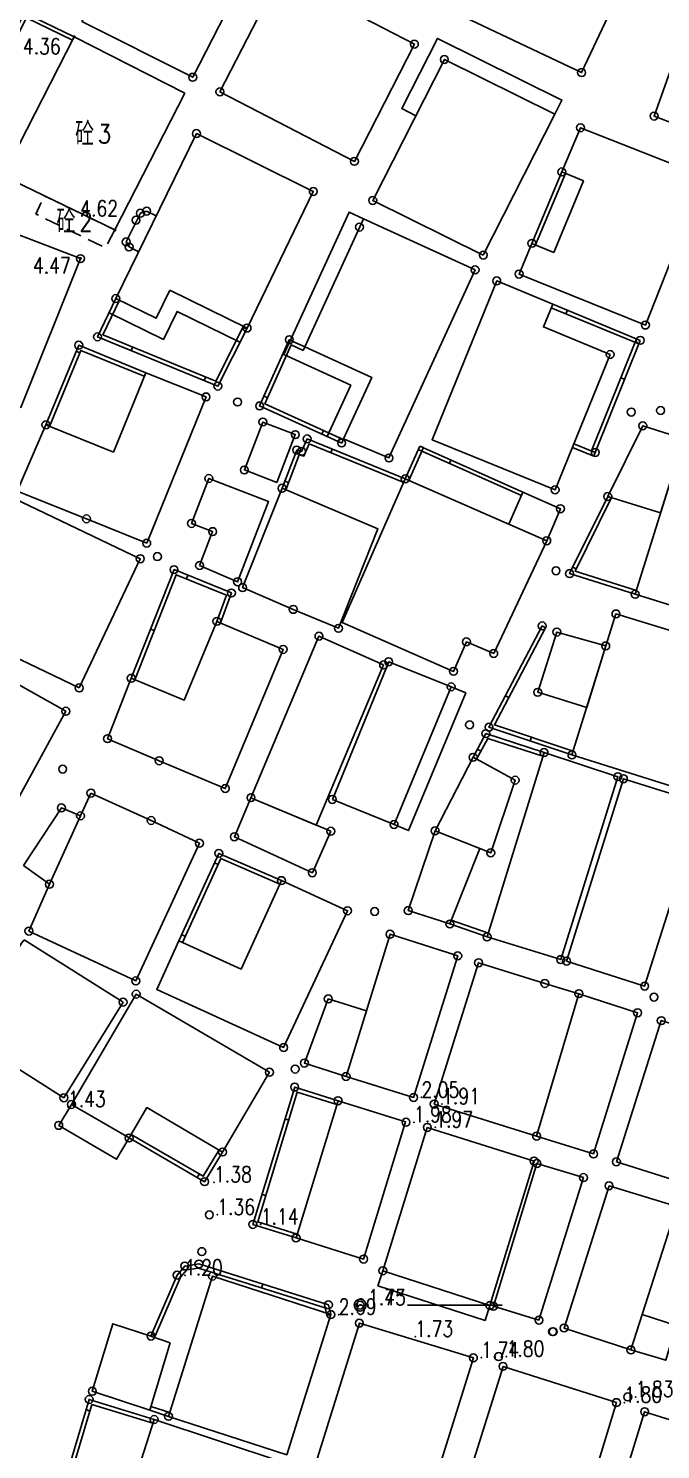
# Model space of a CAD drawing. Extents: x 500036 to 1001740, y 2543128 to 5086681.
# Drawn here: x 500852.9 to 500893, y 2544251.9 to 2544342 of the extents above; entities that cross this region are included whole.
import ezdxf
from ezdxf.enums import TextEntityAlignment as Align

# ---------------------------------------------------------------- set-up
doc = ezdxf.new("R2010")
doc.units = 0
doc.header["$LTSCALE"] = 0.5
doc.linetypes.add('X5', pattern=[3, 2, -1])
doc.layers.get('0').update_dxf_attribs({"linetype": 'CONTINUOUS', "lineweight": 5})
doc.layers.add('GCD', color=8, linetype='CONTINUOUS')
doc.layers.add('地形图', color=8, linetype='CONTINUOUS')
doc.styles.add('HZ', font='romans.shx', dxfattribs={"width": 0.8, "bigfont": 'hztxt.shx'})

# ---------------------------------------------------------------- blocks, each defined once
blk = doc.blocks.new('A501')
for radius in [0.00075, 0.000014]:
    blk.add_circle((0, 0), radius)
blk = doc.blocks.new('GC200')
at = {"linetype": 'Continuous', "const_width": 0.2, "flags": 128}
blk.add_lwpolyline([(-0.1, 0, 1), (0.1, 0, 1)], format="xyb", close=True, dxfattribs=at)

msp = doc.modelspace()

# ---------------------------------------------------------------- linework, layer by layer
at = {"layer": '地形图', "linetype": 'Continuous'}
for p, q in [((500855.829, 2544341.51), (500855.72, 2544341.285)), ((500886.75, 2544332.94), (500886.981, 2544332.843)), ((500858.47, 2544324.91), (500858.696, 2544324.802)), ((500887.101, 2544324.174), (500887.005, 2544323.943)), ((500866.765, 2544322.991), (500866.542, 2544323.103)), ((500891.72, 2544322.26), (500891.624, 2544322.029)), ((500855.965, 2544321.573), (500856.196, 2544321.478)), ((500859.446, 2544321.607), (500859.54, 2544321.838)), ((500870.447, 2544321.853), (500870.343, 2544321.625)), ((500860.37, 2544320.21), (500860.275, 2544319.979)), ((500864.074, 2544319.714), (500864.168, 2544319.946)), ((500890.73, 2544319.791), (500890.498, 2544319.884)), ((500867.866, 2544318.718), (500868.095, 2544318.615)), ((500854.061, 2544316.95), (500854.292, 2544316.855)), ((500871.53, 2544316.32), (500871.633, 2544316.547)), ((500872.79, 2544315.75), (500872.562, 2544315.853)), ((500872.188, 2544315.364), (500872.094, 2544315.132)), ((500877.747, 2544315.557), (500877.975, 2544315.455)), ((500888.87, 2544315.15), (500888.638, 2544315.243)), ((500888.87, 2544315.15), (500888.776, 2544314.918)), ((500879.72, 2544314.677), (500879.618, 2544314.449)), ((500869.186, 2544313.339), (500869.42, 2544313.249)), ((500876.82, 2544313.48), (500876.726, 2544313.248)), ((500884.286, 2544312.639), (500884.184, 2544312.411)), ((500889.66, 2544312.36), (500889.884, 2544312.249)), ((500887.442, 2544307.879), (500887.666, 2544307.768)), ((500863.039, 2544307.363), (500862.944, 2544307.131)), ((500865.11, 2544304.342), (500864.875, 2544304.428)), ((500885.5, 2544304.15), (500885.721, 2544304.034)), ((500860.677, 2544303.95), (500860.91, 2544303.858)), ((500883.176, 2544299.723), (500883.397, 2544299.607)), ((500884.737, 2544296.858), (500884.817, 2544297.095)), ((500881.398, 2544296.335), (500881.618, 2544296.216)), ((500885.62, 2544296.12), (500885.543, 2544295.882)), ((500864.722, 2544289.121), (500864.95, 2544289.017)), ((500868.97, 2544288), (500868.87, 2544287.771)), ((500879.65, 2544285.25), (500879.732, 2544285.486)), ((500862.648, 2544284.571), (500862.876, 2544284.468)), ((500872.56, 2544274.04), (500872.485, 2544273.802)), ((500869.194, 2544272.886), (500869.433, 2544272.813)), ((500859.31, 2544271.68), (500859.435, 2544271.896)), ((500863.638, 2544269.177), (500863.764, 2544269.393)), ((500867.739, 2544268.102), (500867.978, 2544268.03)), ((500862.994, 2544263.582), (500863.03, 2544263.335)), ((500867.79, 2544262.412), (500867.715, 2544262.174)), ((500876.96, 2544261.08), (500882.96, 2544261.08)), ((500872.1, 2544260.48), (500871.857, 2544260.421)), ((500860.745, 2544259.224), (500860.974, 2544259.126)), ((500860.623, 2544254.421), (500860.701, 2544254.658)), ((500856.584, 2544254.44), (500856.823, 2544254.369)), ((500860.9, 2544253.83), (500860.826, 2544253.591))]:
    msp.add_line(p, q, dxfattribs=at)
for points in [[(500884.9, 2544351.93), (500880.58, 2544342.76), (500888, 2544339.24), (500892.32, 2544348.42)], [(500856.319, 2544342.488), (500860.91, 2544351.45), (500867.92, 2544347.87), (500863.35, 2544338.94)], [(500900.76, 2544345.11), (500896.28, 2544346.86), (500892.6, 2544336.48), (500897.03, 2544334.79)], [(500868.89, 2544345.45), (500877.4, 2544341.04), (500873.6, 2544333.61), (500865.07, 2544338.02)], [(500881.77, 2544327.66), (500886.31, 2544336.6), (500879.3, 2544340.07), (500874.76, 2544331.13)], [(500886.75, 2544332.94), (500888.12, 2544332.371), (500886.235, 2544327.835), (500884.85, 2544328.41), (500884.04, 2544326.46), (500892.05, 2544323.23), (500895.78, 2544332.65), (500887.93, 2544335.74)], [(500845.26, 2544320.82), (500849.04, 2544330.2), (500856.23, 2544327.44), (500852.45, 2544318.01)], [(500889.81, 2544321.36), (500885.579, 2544323.113), (500886.177, 2544324.556), (500882.62, 2544326.03), (500878.521, 2544315.952), (500886.32, 2544312.78)], [(500868.68, 2544313.24), (500869.85, 2544316.28), (500867.79, 2544317.08), (500866.62, 2544314.04)], [(500894.48, 2544316.02), (500891.88, 2544316.84), (500889.66, 2544312.36), (500893.01, 2544311.314)], [(500894.48, 2544316.02), (500891.4, 2544306.16), (500898.86, 2544303.85), (500901.94, 2544313.66)], [(500863.78, 2544307.98), (500864.61, 2544310.13), (500863.27, 2544310.65), (500864.37, 2544313.5), (500868.155, 2544312.039), (500866.19, 2544306.95)], [(500882.43, 2544302.4), (500880.7, 2544303.14), (500879.88, 2544301.27), (500872.825, 2544304.361), (500876.82, 2544313.48), (500885.79, 2544309.55)], [(500856.15, 2544300.22), (500848.11, 2544304.07), (500851.98, 2544312.25), (500860.02, 2544308.41)], [(500869.72, 2544305.2), (500866.51, 2544306.58), (500869.01, 2544312.88), (500875.09, 2544310.3), (500872.59, 2544304)], [(500885.79, 2544309.55), (500886.66, 2544311.58), (500884.286, 2544312.639), (500883.392, 2544310.6)], [(500859.45, 2544300.83), (500862.798, 2544299.437), (500864.88, 2544304.44), (500869.08, 2544302.66), (500865.41, 2544293.84), (500861.22, 2544295.6), (500857.95, 2544297)], [(500895.58, 2544293.4), (500887.39, 2544295.97), (500890.18, 2544304.91), (500898.39, 2544302.4)], [(500875.45, 2544301.68), (500871.35, 2544303.5), (500867.04, 2544293.26), (500871.173, 2544291.52)], [(500889.53, 2544302.88), (500886.43, 2544303.76), (500885.22, 2544299.94), (500888.326, 2544298.971)], [(500843.59, 2544294.92), (500850.93, 2544290.76), (500855.3, 2544298.74), (500847.95, 2544302.87)], [(500872.2, 2544293.15), (500876.11, 2544291.56), (500879.73, 2544300.29), (500875.77, 2544301.88)], [(500882.01, 2544284.43), (500886.68, 2544282.99), (500890.3, 2544294.59), (500885.62, 2544296.12)], [(500878.71, 2544291.16), (500881.12, 2544295.82), (500883.79, 2544294.37), (500882.24, 2544289.76), (500878.71, 2544291.16)], [(500887.05, 2544282.89), (500892, 2544281.31), (500895.66, 2544292.89), (500890.65, 2544294.46)], [(500856.89, 2544293.55), (500856.23, 2544292.11), (500854.26, 2544287.77), (500852.96, 2544284.8), (500859.74, 2544281.64), (500863.77, 2544290.37), (500860.71, 2544291.81)], [(500872.1, 2544291.13), (500867.04, 2544293.26), (500865.99, 2544290.78), (500870.93, 2544288.5)], [(500852.61, 2544288.96), (500855.02, 2544292.61), (500856.23, 2544292.11), (500854.26, 2544287.77)], [(500878.71, 2544291.16), (500877.01, 2544286.1), (500879.65, 2544285.25), (500881.548, 2544290.035)], [(500852.65, 2544284.24), (500852.49, 2544284.03), (500850.14, 2544280.21), (500848.92, 2544278.2), (500855.18, 2544274.23), (500858.93, 2544280.29)], [(500873.07, 2544275.58), (500877.35, 2544274.25), (500880.15, 2544283.23), (500875.86, 2544284.6)], [(500887.83, 2544280.83), (500885.67, 2544281.48), (500881.47, 2544282.79), (500878.66, 2544273.83), (500885.15, 2544271.8)], [(500855.66, 2544273.81), (500859.76, 2544280.8), (500868.21, 2544275.85), (500865.24, 2544270.79), (500860.441, 2544273.607), (500859.31, 2544271.68)], [(500888.76, 2544270.67), (500891.55, 2544279.62), (500887.83, 2544280.83), (500885.15, 2544271.8)], [(500871.94, 2544280.5), (500870.43, 2544276.43), (500873.07, 2544275.58), (500874.36, 2544279.751)], [(500890.21, 2544270.17), (500893.05, 2544279.12), (500900.25, 2544276.9), (500897.37, 2544267.91)], [(500869.9, 2544265.34), (500872.56, 2544274.04), (500876.84, 2544272.7), (500874.18, 2544264)], [(500878.22, 2544272.35), (500875.4, 2544263.26), (500882.19, 2544261.06), (500884.99, 2544270.22)], [(500885.17, 2544270.06), (500882.41, 2544261.01), (500885.3, 2544260.13), (500888.12, 2544269.17)], [(500889.74, 2544268.65), (500886.89, 2544259.63), (500891.13, 2544258.24), (500894.03, 2544267.33)], [(500872.1, 2544260.48), (500869.31, 2544251.59), (500861.81, 2544254.03), (500864.6, 2544262.92)], [(500861.923, 2544258.701), (500860.623, 2544254.421), (500856.98, 2544255.62), (500858.28, 2544259.9), (500860.7, 2544259.12)], [(500878.36, 2544248.83), (500871.16, 2544251.05), (500873.91, 2544259.94), (500881.14, 2544257.74)], [(500891.13, 2544258.24), (500893.34, 2544257.59), (500893.989, 2544259.797), (500891.845, 2544260.481)], [(500897.02, 2544244.89), (500892.83, 2544246.189), (500892.227, 2544244.243), (500889.17, 2544245.19), (500892, 2544254.32), (500899.23, 2544252.05)]]:
    msp.add_lwpolyline(points, close=True, dxfattribs=at)
at = {"layer": '地形图', "linetype": 'Continuous', "flags": 128}
for points in [[(500855.829, 2544341.51), (500852.689, 2544343.035), (500848.202, 2544334.209)], [(500855.72, 2544341.285), (500852.801, 2544342.703), (500848.425, 2544334.096)]]:
    msp.add_lwpolyline(points, dxfattribs=at)
msp.add_lwpolyline([(500858.411, 2544329.258), (500851.327, 2544332.696), (500855.829, 2544341.51), (500862.84, 2544337.929)], close=True, dxfattribs=at)
at = {"layer": '地形图', "linetype": 'Continuous'}
for points in [[(500877.489, 2544336.504), (500876.597, 2544336.956), (500878.857, 2544341.405), (500886.754, 2544337.496), (500886.31, 2544336.6)], [(500861.896, 2544325.431), (500861.031, 2544323.659), (500858.47, 2544324.91), (500863.58, 2544335.37), (500870.99, 2544331.7), (500866.79, 2544323.04), (500861.896, 2544325.431)], [(500886.75, 2544332.94), (500884.85, 2544328.41)], [(500886.981, 2544332.843), (500885.081, 2544328.313)], [(500860.42, 2544330.45), (500860.03, 2544330.32), (500859.13, 2544328.5), (500859.31, 2544328.18)], [(500860.42, 2544330.45), (500861.031, 2544330.152)], [(500874.164, 2544329.973), (500873.255, 2544330.389), (500869.122, 2544321.359), (500873.367, 2544319.417), (500871.877, 2544316.162)], [(500874.164, 2544329.973), (500870.447, 2544321.853), (500874.692, 2544319.91), (500872.914, 2544316.023), (500875.79, 2544314.8), (500881.25, 2544326.73), (500874.164, 2544329.973)], [(500859.31, 2544328.18), (500859.922, 2544327.881)], [(500858.47, 2544324.91), (500857.31, 2544322.48), (500864.94, 2544319.36), (500866.79, 2544323.04)], [(500858.696, 2544324.802), (500857.65, 2544322.611), (500864.821, 2544319.679), (500866.567, 2544323.152)], [(500866.341, 2544322.146), (500862.356, 2544324.093), (500861.49, 2544322.322), (500858.039, 2544324.008)], [(500891.624, 2544322.029), (500886.081, 2544324.325)], [(500891.72, 2544322.26), (500886.177, 2544324.556)], [(500870.447, 2544321.853), (500869.47, 2544322.3), (500867.59, 2544318.1), (500872.79, 2544315.75)], [(500888.638, 2544315.243), (500891.488, 2544322.353)], [(500888.87, 2544315.15), (500891.72, 2544322.26)], [(500860.37, 2544320.21), (500856.12, 2544321.95), (500854.04, 2544316.9)], [(500860.275, 2544319.979), (500856.256, 2544321.624), (500854.271, 2544316.805)], [(500870.343, 2544321.625), (500869.595, 2544321.968), (500867.92, 2544318.225), (500872.893, 2544315.978)], [(500858.323, 2544315.163), (500860.37, 2544320.21), (500864.19, 2544318.67), (500860.43, 2544309.4), (500856.61, 2544310.94), (500852.22, 2544312.69), (500854.04, 2544316.9), (500858.323, 2544315.163)], [(500876.82, 2544313.48), (500870.6, 2544316.01), (500870.25, 2544315.22), (500869.94, 2544315.3), (500869.01, 2544312.88)], [(500872.562, 2544315.853), (500872.686, 2544316.126)], [(500872.79, 2544315.75), (500872.914, 2544316.023)], [(500876.726, 2544313.248), (500870.73, 2544315.687), (500870.393, 2544314.925), (500870.093, 2544315.002), (500869.243, 2544312.79)], [(500877.747, 2544315.557), (500876.82, 2544313.48)], [(500877.975, 2544315.455), (500877.048, 2544313.378)], [(500884.184, 2544312.411), (500877.645, 2544315.329)], [(500884.286, 2544312.639), (500877.747, 2544315.557)], [(500888.776, 2544314.918), (500887.415, 2544315.472)], [(500888.87, 2544315.15), (500887.509, 2544315.704)], [(500889.66, 2544312.36), (500887.24, 2544307.47), (500891.4, 2544306.16)], [(500889.884, 2544312.249), (500887.594, 2544307.621), (500891.475, 2544306.398)], [(500865.11, 2544304.342), (500865.8, 2544306.24), (500862.16, 2544307.72), (500859.45, 2544300.83)], [(500864.875, 2544304.428), (500865.483, 2544306.099), (500862.3, 2544307.393), (500859.683, 2544300.738)], [(500885.5, 2544304.15), (500882.13, 2544297.73), (500887.39, 2544295.97)], [(500885.721, 2544304.034), (500882.488, 2544297.874), (500887.469, 2544296.207)], [(500879.73, 2544300.29), (500880.654, 2544299.907), (500877.034, 2544291.177), (500876.11, 2544291.56)], [(500885.62, 2544296.12), (500881.93, 2544297.32), (500881.12, 2544295.82)], [(500885.543, 2544295.882), (500882.051, 2544297.018), (500881.34, 2544295.701)], [(500868.97, 2544288), (500865, 2544289.73), (500862.471, 2544284.183)], [(500868.87, 2544287.771), (500865.126, 2544289.403), (500862.699, 2544284.079)], [(500862.471, 2544284.183), (500861.061, 2544281.089), (500869.11, 2544277.42), (500873.16, 2544286.09), (500868.97, 2544288), (500866.411, 2544282.387), (500862.471, 2544284.183)], [(500879.65, 2544285.25), (500882.01, 2544284.43)], [(500879.732, 2544285.486), (500882.092, 2544284.666)], [(500872.56, 2544274.04), (500869.81, 2544274.91), (500867.16, 2544266.2), (500869.9, 2544265.34)], [(500872.485, 2544273.802), (500869.976, 2544274.595), (500867.471, 2544266.364), (500869.975, 2544265.579)], [(500855.66, 2544273.81), (500854.85, 2544272.48), (500858.516, 2544270.328), (500859.31, 2544271.68)], [(500859.31, 2544271.68), (500864.1, 2544268.91), (500865.24, 2544270.79)], [(500859.435, 2544271.896), (500864.013, 2544269.249), (500865.026, 2544270.92)], [(500872.1, 2544260.48), (500871.95, 2544261.1), (500863.74, 2544263.69), (500862.84, 2544263.56), (500862.35, 2544262.98), (500860.7, 2544259.12)], [(500871.857, 2544260.421), (500871.74, 2544260.904), (500863.719, 2544263.434), (500862.97, 2544263.326), (500862.565, 2544262.847), (500860.93, 2544259.022)], [(500875.4, 2544263.26), (500875.092, 2544262.309)], [(500882.19, 2544261.06), (500881.882, 2544260.109), (500875.092, 2544262.309)], [(500884.336, 2544247.065), (500880.25, 2544248.38), (500883.02, 2544257.2), (500890.21, 2544254.9), (500888.47, 2544249.14), (500885.311, 2544250.094), (500884.336, 2544247.065)], [(500860.9, 2544253.83), (500856.78, 2544255.1), (500854.22, 2544246.5)], [(500860.826, 2544253.591), (500856.948, 2544254.787), (500854.46, 2544246.429)], [(500860.701, 2544254.658), (500861.888, 2544254.267)], [(500863.202, 2544246.649), (500867.21, 2544245.32), (500869.07, 2544251.12), (500860.9, 2544253.83), (500858.12, 2544245.1), (500862.264, 2544243.821), (500863.202, 2544246.649)], [(500860.623, 2544254.421), (500861.81, 2544254.03)]]:
    msp.add_lwpolyline(points, dxfattribs=at)
at = {"layer": '地形图', "linetype": 'X5', "flags": 128}
msp.add_lwpolyline([(500858.411, 2544329.258), (500857.81, 2544328.131), (500853.391, 2544330.27), (500853.95, 2544331.423)], close=True, dxfattribs=at)
at = {"layer": '地形图'}
for centre in [(500877.4, 2544341.04), (500879.3, 2544340.07), (500888, 2544339.24), (500863.35, 2544338.94), (500865.07, 2544338.02), (500892.6, 2544336.48), (500863.58, 2544335.37), (500887.93, 2544335.74), (500873.6, 2544333.61), (500886.75, 2544332.94), (500870.99, 2544331.7), (500874.76, 2544331.13), (500860.03, 2544330.32), (500860.42, 2544330.45), (500859.75, 2544329.88), (500873.92, 2544329.44), (500859.13, 2544328.5), (500859.31, 2544328.18), (500884.85, 2544328.41), (500856.23, 2544327.44), (500881.77, 2544327.66), (500881.25, 2544326.73), (500884.04, 2544326.46), (500882.62, 2544326.03), (500858.47, 2544324.91), (500866.79, 2544323.04), (500892.05, 2544323.23), (500856.12, 2544321.95), (500857.31, 2544322.48), (500869.47, 2544322.3), (500891.72, 2544322.26), (500889.81, 2544321.36), (500864.94, 2544319.36), (500864.19, 2544318.67), (500866.19, 2544318.35), (500867.59, 2544318.1), (500891.15, 2544317.71), (500893.01, 2544317.81), (500854.04, 2544316.9), (500867.79, 2544317.08), (500891.88, 2544316.84), (500869.85, 2544316.28), (500870.6, 2544316.01), (500872.79, 2544315.75), (500869.94, 2544315.3), (500870.25, 2544315.22), (500875.79, 2544314.8), (500888.87, 2544315.15), (500866.62, 2544314.04), (500864.37, 2544313.5), (500869.01, 2544312.88), (500876.82, 2544313.48), (500886.32, 2544312.78), (500889.66, 2544312.36), (500886.66, 2544311.58), (500856.61, 2544310.94), (500863.27, 2544310.65), (500864.61, 2544310.13), (500860.43, 2544309.4), (500885.79, 2544309.55), (500860.02, 2544308.41), (500861.11, 2544308.55), (500862.16, 2544307.72), (500863.78, 2544307.98), (500886.38, 2544307.65), (500887.24, 2544307.47), (500866.19, 2544306.95), (500866.51, 2544306.58), (500865.8, 2544306.24), (500891.4, 2544306.16), (500869.72, 2544305.2), (500890.18, 2544304.91), (500864.88, 2544304.44), (500872.59, 2544304), (500885.5, 2544304.15), (500871.35, 2544303.5), (500880.7, 2544303.14), (500886.43, 2544303.76), (500869.08, 2544302.66), (500882.43, 2544302.4), (500889.53, 2544302.88), (500875.45, 2544301.68), (500875.77, 2544301.88), (500879.88, 2544301.27), (500856.15, 2544300.22), (500859.45, 2544300.83), (500879.73, 2544300.29), (500885.22, 2544299.94), (500855.3, 2544298.74), (500880.9, 2544297.88), (500882.13, 2544297.73), (500857.95, 2544297), (500881.93, 2544297.32), (500881.12, 2544295.82), (500885.62, 2544296.12), (500887.39, 2544295.97), (500855.1, 2544295.07), (500861.22, 2544295.6), (500883.79, 2544294.37), (500890.3, 2544294.59), (500890.65, 2544294.46), (500856.89, 2544293.55), (500865.41, 2544293.84), (500867.04, 2544293.26), (500872.2, 2544293.15), (500855.02, 2544292.61), (500856.23, 2544292.11), (500860.71, 2544291.81), (500876.11, 2544291.56), (500863.77, 2544290.37), (500865.99, 2544290.78), (500872.1, 2544291.13), (500878.71, 2544291.16), (500865, 2544289.73), (500882.24, 2544289.76), (500870.93, 2544288.5), (500854.26, 2544287.77), (500868.97, 2544288), (500873.16, 2544286.09), (500874.88, 2544286.04), (500877.01, 2544286.1), (500879.65, 2544285.25), (500852.96, 2544284.8), (500875.86, 2544284.6), (500882.01, 2544284.43), (500880.15, 2544283.23), (500881.47, 2544282.79), (500886.68, 2544282.99), (500887.05, 2544282.89), (500859.74, 2544281.64), (500885.67, 2544281.48), (500892, 2544281.31), (500859.76, 2544280.8), (500871.94, 2544280.5), (500887.83, 2544280.83), (500892.59, 2544280.61), (500858.93, 2544280.29), (500891.55, 2544279.62), (500893.05, 2544279.12), (500869.11, 2544277.42), (500869.84, 2544276.05), (500870.43, 2544276.43), (500868.21, 2544275.85), (500873.07, 2544275.58), (500855.18, 2544274.23), (500869.81, 2544274.91), (500877.35, 2544274.25), (500855.66, 2544273.81), (500872.56, 2544274.04), (500878.66, 2544273.83), (500854.85, 2544272.48), (500876.87, 2544272.68), (500878.22, 2544272.35), (500859.31, 2544271.68), (500885.15, 2544271.8), (500865.24, 2544270.79), (500888.76, 2544270.67), (500884.99, 2544270.22), (500885.17, 2544270.06), (500890.21, 2544270.17), (500864.1, 2544268.91), (500888.12, 2544269.17), (500889.74, 2544268.65), (500864.4, 2544266.81), (500867.16, 2544266.2), (500869.9, 2544265.34), (500863.924, 2544264.475), (500862.84, 2544263.56), (500863.74, 2544263.69), (500874.18, 2544264), (500875.4, 2544263.26), (500862.35, 2544262.98), (500864.6, 2544262.92), (500871.95, 2544261.1), (500873.96, 2544261.08), (500873.96, 2544261.08), (500882.19, 2544261.06), (500882.41, 2544261.01), (500872.1, 2544260.48), (500873.91, 2544259.94), (500885.3, 2544260.13), (500860.7, 2544259.12), (500886.16, 2544259.4), (500886.2, 2544259.4), (500886.89, 2544259.63), (500891.13, 2544258.24), (500881.14, 2544257.74), (500882.74, 2544257.82), (500883.02, 2544257.2), (500856.98, 2544255.62), (500890.93, 2544255.26), (500856.78, 2544255.1), (500890.21, 2544254.9), (500892, 2544254.32), (500860.9, 2544253.83), (500861.81, 2544254.03)]:
    msp.add_circle(centre, 0.25, dxfattribs=at)
for p in [(500855.43, 2544273.65, 1.43), (500877.85, 2544274.25, 2.05), (500879.16, 2544273.83, 1.91), (500877.37, 2544272.68, 1.98), (500878.72, 2544272.35, 1.97), (500864.7, 2544268.87, 1.38), (500864.9, 2544266.81, 1.36), (500867.66, 2544266.2, 1.14), (500862.85, 2544262.98, 1.2), (500874.46, 2544261.08, 1.73), (500874.46, 2544261.08, 1.45), (500872.6, 2544260.48, 2.69), (500877.46, 2544259.08, 1.73), (500881.64, 2544257.74, 1.74), (500883.24, 2544257.82, 1.8), (500890.71, 2544254.9, 1.8), (500891.43, 2544255.26, 1.83)]:
    msp.add_point(p, dxfattribs=at)

# ---------------------------------------------------------------- block references
at = {"layer": '地形图', "linetype": 'Continuous'}
ref = msp.add_blockref('GC200', (500855.829, 2544341.51, 4.363), dxfattribs=dict(at, xscale=0.5, yscale=0.5, zscale=0.5))
ref.add_attrib('height', '4.36', dxfattribs={"layer": 'GCD', "linetype": 'Continuous', "height": 1, "style": 'HZ', "width": 0.8}).set_placement((500852.579, 2544340.91, 4.36), align=Align.MIDDLE_LEFT)
ref = msp.add_blockref('GC200', (500858.411, 2544329.258, 4.623), dxfattribs=dict(at, xscale=0.5, yscale=0.5, zscale=0.5))
ref.add_attrib('height', '4.62', dxfattribs={"layer": 'GCD', "linetype": 'Continuous', "height": 1, "style": 'HZ', "width": 0.8}).set_placement((500856.214, 2544330.63, 4.623), align=Align.MIDDLE_LEFT)
ref = msp.add_blockref('GC200', (500856.219, 2544327.454, 4.468), dxfattribs=dict(at, xscale=0.5, yscale=0.5, zscale=0.5))
ref.add_attrib('height', '4.47', dxfattribs={"layer": 'GCD', "linetype": 'Continuous', "height": 1, "style": 'HZ', "width": 0.8}).set_placement((500853.219, 2544327.004, 4.47), align=Align.MIDDLE_LEFT)
at = {"layer": '地形图', "linetype": 'Continuous', "xscale": 500, "yscale": 500, "zscale": 500}
msp.add_blockref('A501', (500873.96, 2544261.08), dxfattribs=at)

# ---------------------------------------------------------------- texts
at = {"layer": '地形图', "linetype": 'Continuous', "style": 'HZ', "width": 0.8}
for p in [(500857.092, 2544335.353), (500855.912, 2544329.789)]:
    msp.add_text('砼', height=1.5, dxfattribs=at).set_placement(p, align=Align.MIDDLE_RIGHT)
for s, p in [('3', (500857.342, 2544335.353)), ('2', (500856.162, 2544329.789))]:
    msp.add_text(s, height=1.2, dxfattribs=at).set_placement(p, align=Align.MIDDLE_LEFT)
at = {"layer": '地形图', "style": 'HZ', "width": 0.8}
for s, p in [('2.05', (500877.85, 2544274.25)), ('1.43', (500855.43, 2544273.65)), ('1.91', (500879.16, 2544273.83)), ('1.98', (500877.37, 2544272.68)), ('1.97', (500878.72, 2544272.35)), ('1.38', (500864.7, 2544268.87)), ('1.36', (500864.9, 2544266.81)), ('1.14', (500867.66, 2544266.2)), ('1.20', (500862.85, 2544262.98)), ('1.73', (500874.46, 2544261.08)), ('1.45', (500874.46, 2544261.08)), ('2.69', (500872.6, 2544260.48)), ('1.74', (500881.64, 2544257.74)), ('1.80', (500883.24, 2544257.82)), ('1.80', (500890.71, 2544254.9)), ('1.83', (500891.43, 2544255.26))]:
    msp.add_text(s, height=1, dxfattribs=at).set_placement(p)
at = {"layer": '地形图', "linetype": 'Continuous', "style": 'HZ', "width": 0.8}
msp.add_text('1.73', height=1, dxfattribs=at).set_placement((500877.46, 2544259.08))

doc.saveas('drawing.dxf')
